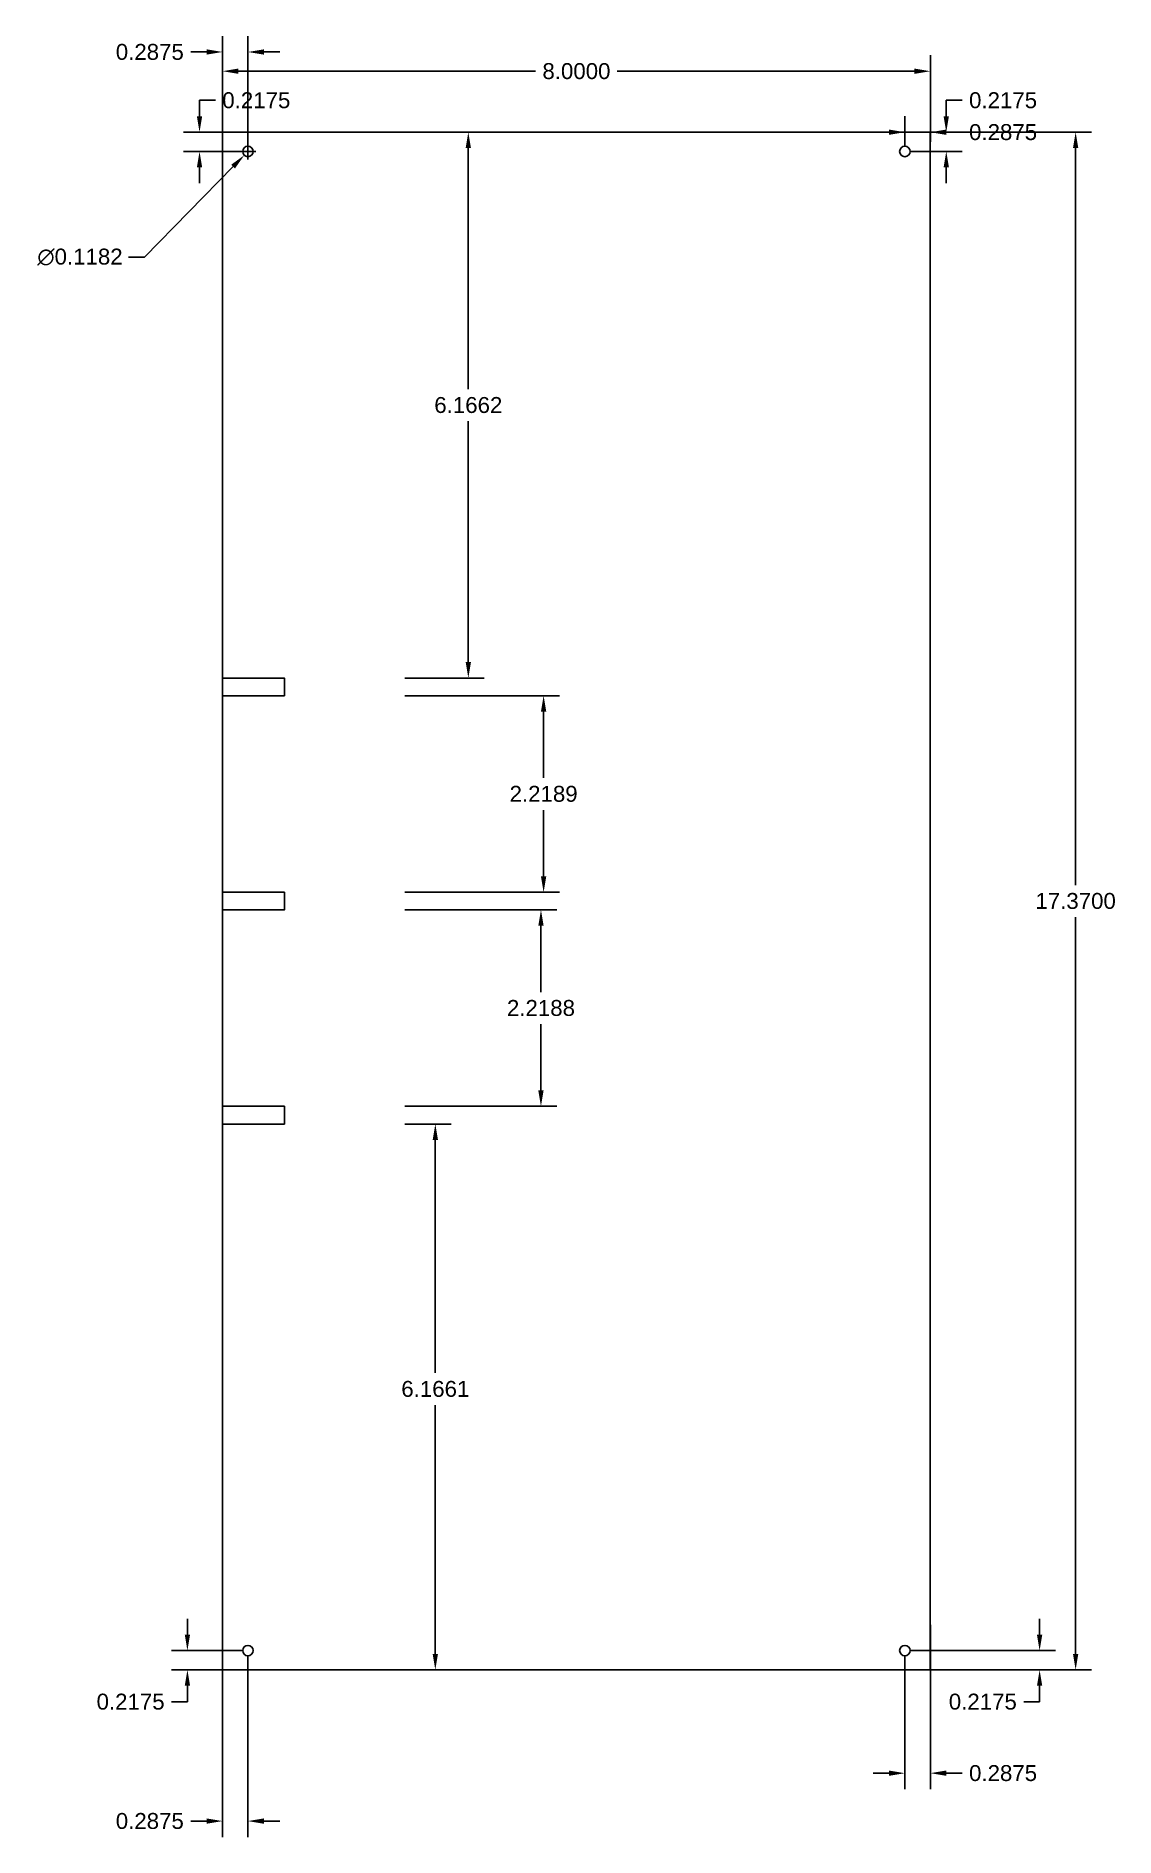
# Model space of a CAD drawing. Header units: inches. Extents: x 15.1 to 27.3, y 4.3 to 24.7.
import ezdxf

# ---------------------------------------------------------------- set-up
doc = ezdxf.new("R2010")
doc.units = ezdxf.units.IN
doc.header["$MEASUREMENT"] = 0
doc.layers.get('0').update_dxf_attribs({"color": 1})
doc.layers.add('dimensions', color=4, linetype='Continuous')
doc.styles.get("Standard").update_dxf_attribs({"font": 'Arial Regular.ttf'})
doc.dimstyles.get("Standard").update_dxf_attribs({"dimtxt": 0.18, "dimasz": 0.18, "dimexe": 0.18, "dimexo": 0.0625, "dimgap": 0.09, "dimtad": 0, "dimtih": 1, "dimtoh": 1, "dimdec": 4, "dimzin": 0, "dimdsep": 46, "dimtxsty": 'Standard', "dimcen": 0.09, "dimadec": 0, "dimazin": 0, "dimtfac": 1, "dimtdec": 4, "dimtofl": 0, "dimtmove": 0, "dimatfit": 3, "dimfxl": 1, "dimtolj": 1, "dimtzin": 0, "dimarcsym": 0})

# ---------------------------------------------------------------- blocks, each defined once
blk = doc.blocks.new('*D50')
at = {"layer": 'Defpoints', "color": 0, "transparency": 16777216}
for p in [(25.232, 24.295), (17.232, 23.606), (25.232, 23.606)]:
    blk.add_point(p, dxfattribs=at)
at = {"layer": 'dimensions', "color": 0, "lineweight": -2, "transparency": 16777216}
for p, q in [((17.232, 23.669), (17.232, 24.475)), ((25.232, 23.669), (25.232, 24.475)), ((17.412, 24.295), (20.77, 24.295)), ((25.052, 24.295), (21.694, 24.295))]:
    blk.add_line(p, q, dxfattribs=at)
at = {"layer": 'dimensions', "color": 0, "transparency": 16777216}
for points in [[(17.412, 24.325), (17.412, 24.265), (17.232, 24.295)], [(25.052, 24.325), (25.052, 24.265), (25.232, 24.295)]]:
    blk.add_solid(points, dxfattribs=at)
at = {"layer": 'dimensions', "color": 0, "transparency": 16777216, "insert": (21.232, 24.295), "char_height": 0.18, "attachment_point": 5}
blk.add_mtext('\\A1;8.0000', dxfattribs=at)
blk = doc.blocks.new('*D51')
at = {"layer": 'Defpoints', "color": 0, "transparency": 16777216}
for p in [(25.232, 23.606), (26.874, 23.606), (25.232, 6.236)]:
    blk.add_point(p, dxfattribs=at)
at = {"layer": 'dimensions', "color": 0, "lineweight": -2, "transparency": 16777216}
for p, q in [((25.294, 23.606), (27.054, 23.606)), ((26.874, 23.426), (26.874, 15.102)), ((26.874, 6.416), (26.874, 14.74)), ((25.294, 6.236), (27.054, 6.236))]:
    blk.add_line(p, q, dxfattribs=at)
at = {"layer": 'dimensions', "color": 0, "transparency": 16777216}
for points in [[(26.844, 23.426), (26.904, 23.426), (26.874, 23.606)], [(26.844, 6.416), (26.904, 6.416), (26.874, 6.236)]]:
    blk.add_solid(points, dxfattribs=at)
at = {"layer": 'dimensions', "color": 0, "transparency": 16777216, "insert": (26.874, 14.921), "char_height": 0.18, "attachment_point": 5}
blk.add_mtext('\\A1;17.3700', dxfattribs=at)
blk = doc.blocks.new('*D52')
at = {"layer": 'Defpoints', "color": 0, "transparency": 16777216}
for p in [(17.232, 24.512), (17.519, 23.389), (17.232, 22.482)]:
    blk.add_point(p, dxfattribs=at)
at = {"layer": 'dimensions', "color": 0, "lineweight": -2, "transparency": 16777216}
for p, q in [((17.232, 22.545), (17.232, 24.692)), ((17.519, 23.451), (17.519, 24.692)), ((17.052, 24.512), (16.872, 24.512)), ((17.699, 24.512), (17.879, 24.512))]:
    blk.add_line(p, q, dxfattribs=at)
at = {"layer": 'dimensions', "color": 0, "transparency": 16777216}
for points in [[(17.052, 24.542), (17.052, 24.482), (17.232, 24.512)], [(17.699, 24.542), (17.699, 24.482), (17.519, 24.512)]]:
    blk.add_solid(points, dxfattribs=at)
at = {"layer": 'dimensions', "color": 0, "transparency": 16777216, "insert": (16.41, 24.512), "char_height": 0.18, "attachment_point": 5}
blk.add_mtext('\\A1;0.2875', dxfattribs=at)
blk = doc.blocks.new('*D53')
at = {"layer": 'Defpoints', "color": 0, "transparency": 16777216}
for p in [(16.972, 23.606), (17.519, 23.606), (17.519, 23.389)]:
    blk.add_point(p, dxfattribs=at)
at = {"layer": 'dimensions', "color": 0, "lineweight": -2, "transparency": 16777216}
for p, q in [((16.972, 23.786), (16.972, 23.966)), ((16.972, 23.966), (17.152, 23.966)), ((17.457, 23.606), (16.792, 23.606)), ((17.457, 23.389), (16.792, 23.389)), ((16.972, 23.209), (16.972, 23.029))]:
    blk.add_line(p, q, dxfattribs=at)
at = {"layer": 'dimensions', "color": 0, "transparency": 16777216}
for points in [[(16.942, 23.786), (17.002, 23.786), (16.972, 23.606)], [(16.942, 23.209), (17.002, 23.209), (16.972, 23.389)]]:
    blk.add_solid(points, dxfattribs=at)
at = {"layer": 'dimensions', "color": 0, "transparency": 16777216, "insert": (17.614, 23.966), "char_height": 0.18, "attachment_point": 5}
blk.add_mtext('\\A1;0.2175', dxfattribs=at)
blk = doc.blocks.new('*D55')
at = {"layer": 'Defpoints', "color": 0, "transparency": 16777216}
for p in [(25.232, 23.606), (25.232, 23.436), (24.944, 23.389)]:
    blk.add_point(p, dxfattribs=at)
at = {"layer": 'dimensions', "color": 0, "lineweight": -2, "transparency": 16777216}
for p, q in [((24.764, 23.606), (24.584, 23.606)), ((24.944, 23.451), (24.944, 23.786)), ((25.232, 23.498), (25.232, 23.786)), ((25.412, 23.606), (25.592, 23.606))]:
    blk.add_line(p, q, dxfattribs=at)
at = {"layer": 'dimensions', "color": 0, "transparency": 16777216}
for points in [[(24.764, 23.636), (24.764, 23.576), (24.944, 23.606)], [(25.412, 23.636), (25.412, 23.576), (25.232, 23.606)]]:
    blk.add_solid(points, dxfattribs=at)
at = {"layer": 'dimensions', "color": 0, "transparency": 16777216, "insert": (26.054, 23.606), "char_height": 0.18, "attachment_point": 5}
blk.add_mtext('\\A1;0.2875', dxfattribs=at)
blk = doc.blocks.new('*D56')
at = {"layer": 'Defpoints', "color": 0, "transparency": 16777216}
for p in [(24.944, 23.606), (25.412, 23.606), (24.944, 23.389)]:
    blk.add_point(p, dxfattribs=at)
at = {"layer": 'dimensions', "color": 0, "lineweight": -2, "transparency": 16777216}
for p, q in [((25.412, 23.786), (25.412, 23.966)), ((25.412, 23.966), (25.592, 23.966)), ((25.007, 23.606), (25.592, 23.606)), ((25.007, 23.389), (25.592, 23.389)), ((25.412, 23.209), (25.412, 23.029))]:
    blk.add_line(p, q, dxfattribs=at)
at = {"layer": 'dimensions', "color": 0, "transparency": 16777216}
for points in [[(25.382, 23.786), (25.442, 23.786), (25.412, 23.606)], [(25.382, 23.209), (25.442, 23.209), (25.412, 23.389)]]:
    blk.add_solid(points, dxfattribs=at)
at = {"layer": 'dimensions', "color": 0, "transparency": 16777216, "insert": (26.054, 23.966), "char_height": 0.18, "attachment_point": 5}
blk.add_mtext('\\A1;0.2175', dxfattribs=at)
blk = doc.blocks.new('*D67')
at = {"layer": 'Defpoints', "color": 0, "transparency": 16777216}
for p in [(25.232, 6.806), (24.944, 6.454), (25.232, 5.069)]:
    blk.add_point(p, dxfattribs=at)
at = {"layer": 'dimensions', "color": 0, "lineweight": -2, "transparency": 16777216}
for p, q in [((25.232, 6.743), (25.232, 4.889)), ((24.944, 6.391), (24.944, 4.889)), ((24.764, 5.069), (24.584, 5.069)), ((25.412, 5.069), (25.592, 5.069))]:
    blk.add_line(p, q, dxfattribs=at)
at = {"layer": 'dimensions', "color": 0, "transparency": 16777216}
for points in [[(24.764, 5.099), (24.764, 5.039), (24.944, 5.069)], [(25.412, 5.099), (25.412, 5.039), (25.232, 5.069)]]:
    blk.add_solid(points, dxfattribs=at)
at = {"layer": 'dimensions', "color": 0, "transparency": 16777216, "insert": (26.054, 5.069), "char_height": 0.18, "attachment_point": 5}
blk.add_mtext('\\A1;0.2875', dxfattribs=at)
blk = doc.blocks.new('*D68')
at = {"layer": 'Defpoints', "color": 0, "transparency": 16777216}
for p in [(17.232, 6.701), (17.519, 6.454), (17.232, 4.528)]:
    blk.add_point(p, dxfattribs=at)
at = {"layer": 'dimensions', "color": 0, "lineweight": -2, "transparency": 16777216}
for p, q in [((17.232, 6.638), (17.232, 4.348)), ((17.519, 6.391), (17.519, 4.348)), ((17.052, 4.528), (16.872, 4.528)), ((17.699, 4.528), (17.879, 4.528))]:
    blk.add_line(p, q, dxfattribs=at)
at = {"layer": 'dimensions', "color": 0, "transparency": 16777216}
for points in [[(17.052, 4.558), (17.052, 4.498), (17.232, 4.528)], [(17.699, 4.558), (17.699, 4.498), (17.519, 4.528)]]:
    blk.add_solid(points, dxfattribs=at)
at = {"layer": 'dimensions', "color": 0, "transparency": 16777216, "insert": (16.41, 4.528), "char_height": 0.18, "attachment_point": 5}
blk.add_mtext('\\A1;0.2875', dxfattribs=at)
blk = doc.blocks.new('*D69')
at = {"layer": 'Defpoints', "color": 0, "transparency": 16777216}
for p in [(24.944, 6.454), (24.944, 6.236), (26.467, 6.236)]:
    blk.add_point(p, dxfattribs=at)
at = {"layer": 'dimensions', "color": 0, "lineweight": -2, "transparency": 16777216}
for p, q in [((26.467, 6.634), (26.467, 6.814)), ((25.007, 6.454), (26.647, 6.454)), ((25.007, 6.236), (26.647, 6.236)), ((26.467, 6.056), (26.467, 5.876)), ((26.467, 5.876), (26.287, 5.876))]:
    blk.add_line(p, q, dxfattribs=at)
at = {"layer": 'dimensions', "color": 0, "transparency": 16777216}
for points in [[(26.437, 6.634), (26.497, 6.634), (26.467, 6.454)], [(26.437, 6.056), (26.497, 6.056), (26.467, 6.236)]]:
    blk.add_solid(points, dxfattribs=at)
at = {"layer": 'dimensions', "color": 0, "transparency": 16777216, "insert": (25.825, 5.876), "char_height": 0.18, "attachment_point": 5}
blk.add_mtext('\\A1;0.2175', dxfattribs=at)
blk = doc.blocks.new('*D70')
at = {"layer": 'Defpoints', "color": 0, "transparency": 16777216}
for p in [(17.519, 6.454), (16.835, 6.236), (17.519, 6.236)]:
    blk.add_point(p, dxfattribs=at)
at = {"layer": 'dimensions', "color": 0, "lineweight": -2, "transparency": 16777216}
for p, q in [((16.835, 6.634), (16.835, 6.814)), ((17.457, 6.454), (16.655, 6.454)), ((17.457, 6.236), (16.655, 6.236)), ((16.835, 6.056), (16.835, 5.876)), ((16.835, 5.876), (16.655, 5.876))]:
    blk.add_line(p, q, dxfattribs=at)
at = {"layer": 'dimensions', "color": 0, "transparency": 16777216}
for points in [[(16.805, 6.634), (16.865, 6.634), (16.835, 6.454)], [(16.805, 6.056), (16.865, 6.056), (16.835, 6.236)]]:
    blk.add_solid(points, dxfattribs=at)
at = {"layer": 'dimensions', "color": 0, "transparency": 16777216, "insert": (16.193, 5.876), "char_height": 0.18, "attachment_point": 5}
blk.add_mtext('\\A1;0.2175', dxfattribs=at)
blk = doc.blocks.new('*D74')
at = {"layer": 'Defpoints', "color": 0, "transparency": 16777216}
for p in [(19.232, 17.24), (19.232, 15.021), (20.861, 15.021)]:
    blk.add_point(p, dxfattribs=at)
at = {"layer": 'dimensions', "color": 0, "lineweight": -2, "transparency": 16777216}
for p, q in [((19.294, 17.24), (21.041, 17.24)), ((20.861, 17.06), (20.861, 16.312)), ((20.861, 15.201), (20.861, 15.949)), ((19.294, 15.021), (21.041, 15.021))]:
    blk.add_line(p, q, dxfattribs=at)
at = {"layer": 'dimensions', "color": 0, "transparency": 16777216}
for points in [[(20.831, 17.06), (20.891, 17.06), (20.861, 17.24)], [(20.831, 15.201), (20.891, 15.201), (20.861, 15.021)]]:
    blk.add_solid(points, dxfattribs=at)
at = {"layer": 'dimensions', "color": 0, "transparency": 16777216, "insert": (20.861, 16.131), "char_height": 0.18, "attachment_point": 5}
blk.add_mtext('\\A1;2.2189', dxfattribs=at)
blk = doc.blocks.new('*D75')
at = {"layer": 'Defpoints', "color": 0, "transparency": 16777216}
for p in [(19.232, 14.821), (19.232, 12.602), (20.831, 12.602)]:
    blk.add_point(p, dxfattribs=at)
at = {"layer": 'dimensions', "color": 0, "lineweight": -2, "transparency": 16777216}
for p, q in [((19.294, 14.821), (21.011, 14.821)), ((20.831, 14.641), (20.831, 13.893)), ((20.831, 12.782), (20.831, 13.53)), ((19.294, 12.602), (21.011, 12.602))]:
    blk.add_line(p, q, dxfattribs=at)
at = {"layer": 'dimensions', "color": 0, "transparency": 16777216}
for points in [[(20.801, 14.641), (20.861, 14.641), (20.831, 14.821)], [(20.801, 12.782), (20.861, 12.782), (20.831, 12.602)]]:
    blk.add_solid(points, dxfattribs=at)
at = {"layer": 'dimensions', "color": 0, "transparency": 16777216, "insert": (20.831, 13.712), "char_height": 0.18, "attachment_point": 5}
blk.add_mtext('\\A1;2.2188', dxfattribs=at)
blk = doc.blocks.new('*D76')
at = {"layer": 'Defpoints', "color": 0, "transparency": 16777216}
for p in [(19.232, 12.402), (19.232, 6.236), (19.637, 6.236)]:
    blk.add_point(p, dxfattribs=at)
at = {"layer": 'dimensions', "color": 0, "lineweight": -2, "transparency": 16777216}
for p, q in [((19.294, 12.402), (19.817, 12.402)), ((19.637, 12.222), (19.637, 9.591)), ((19.637, 6.416), (19.637, 9.228)), ((19.294, 6.236), (19.817, 6.236))]:
    blk.add_line(p, q, dxfattribs=at)
at = {"layer": 'dimensions', "color": 0, "transparency": 16777216}
for points in [[(19.607, 12.222), (19.667, 12.222), (19.637, 12.402)], [(19.607, 6.416), (19.667, 6.416), (19.637, 6.236)]]:
    blk.add_solid(points, dxfattribs=at)
at = {"layer": 'dimensions', "color": 0, "transparency": 16777216, "insert": (19.637, 9.409), "char_height": 0.18, "attachment_point": 5}
blk.add_mtext('\\A1;6.1661', dxfattribs=at)
blk = doc.blocks.new('*D77')
at = {"layer": 'Defpoints', "color": 0, "transparency": 16777216}
for p in [(19.232, 23.606), (20.01, 23.606), (19.232, 17.44)]:
    blk.add_point(p, dxfattribs=at)
at = {"layer": 'dimensions', "color": 0, "lineweight": -2, "transparency": 16777216}
for p, q in [((19.294, 23.606), (20.19, 23.606)), ((20.01, 23.426), (20.01, 20.704)), ((20.01, 17.62), (20.01, 20.342)), ((19.294, 17.44), (20.19, 17.44))]:
    blk.add_line(p, q, dxfattribs=at)
at = {"layer": 'dimensions', "color": 0, "transparency": 16777216}
for points in [[(19.98, 23.426), (20.04, 23.426), (20.01, 23.606)], [(19.98, 17.62), (20.04, 17.62), (20.01, 17.44)]]:
    blk.add_solid(points, dxfattribs=at)
at = {"layer": 'dimensions', "color": 0, "transparency": 16777216, "insert": (20.01, 20.523), "char_height": 0.18, "attachment_point": 5}
blk.add_mtext('\\A1;6.1662', dxfattribs=at)
blk = doc.blocks.new('*D78')
at = {"layer": 'Defpoints', "color": 0, "transparency": 16777216}
for p in [(17.561, 23.431), (17.478, 23.346)]:
    blk.add_point(p, dxfattribs=at)
at = {"layer": 'dimensions', "color": 0, "lineweight": -2, "transparency": 16777216}
for p, q in [((17.519, 23.299), (17.519, 23.479)), ((16.351, 22.195), (17.352, 23.218)), ((17.429, 23.389), (17.609, 23.389)), ((16.171, 22.195), (16.351, 22.195))]:
    blk.add_line(p, q, dxfattribs=at)
at = {"layer": 'dimensions', "color": 0, "transparency": 16777216}
blk.add_solid([(17.331, 23.239), (17.373, 23.197), (17.478, 23.346)], dxfattribs=at)
at = {"layer": 'dimensions', "color": 0, "transparency": 16777216, "insert": (15.621, 22.195), "char_height": 0.18, "attachment_point": 5}
blk.add_mtext('\\A1;∅0.1182', dxfattribs=at)

msp = doc.modelspace()

# ---------------------------------------------------------------- linework, layer by layer
for points in [[(17.23188, 6.23615), (25.23188, 6.23615), (25.23188, 23.60615), (17.23188, 23.60615)], [(17.23188, 17.23999), (17.93188, 17.23999), (17.93188, 17.43999), (17.23188, 17.43999)], [(17.23188, 14.82112), (17.93188, 14.82112), (17.93188, 15.02112), (17.23188, 15.02112)], [(17.23188, 12.40229), (17.93188, 12.40229), (17.93188, 12.60229), (17.23188, 12.60229)]]:
    msp.add_lwpolyline(points, close=True)
for centre in [(17.51933, 23.38865), (24.94439, 23.38865), (17.51938, 6.45364), (24.94435, 6.4537)]:
    msp.add_circle(centre, 0.0591)

# ---------------------------------------------------------------- dimensions: what is measured, and where the dimension line sits
at = {"layer": 'dimensions'}
for base, p1, p2, picture, middle in [((17.231876, 24.512454), (17.519334, 23.38865), (17.231876, 22.48235), '*D52', (16.409843, 24.512454)), ((25.23188, 24.29499), (17.23188, 23.60615), (25.23188, 23.60615), '*D50', (21.23188, 24.29499)), ((25.23188, 23.60615), (24.94439, 23.38865), (25.23188, 23.43585), '*D55', (26.05391, 23.60615)), ((25.23188, 5.06913), (24.94435, 6.4537), (25.23188, 6.80559), '*D67', (26.05391, 5.06913)), ((17.23188, 4.52838), (17.51938, 6.45364), (17.23188, 6.70094), '*D68', (16.40984, 4.52838))]:
    dim = msp.add_linear_dim(base=base, p1=p1, p2=p2, dimstyle='Standard', dxfattribs=at)
    dim.commit()
    dim.dimension.update_dxf_attribs({"geometry": picture, "text_midpoint": middle})
for base, p1, p2, picture, middle in [((16.97232, 23.60615), (17.51933, 23.38865), (17.51933, 23.60615), '*D53', (17.61435, 23.96615)), ((25.41188, 23.60615), (24.94439, 23.38865), (24.94439, 23.60615), '*D56', (26.05391, 23.96615)), ((26.87447, 23.60615), (25.23188, 6.23615), (25.23188, 23.60615), '*D51', (26.87447, 14.92115)), ((20.86095, 15.02112), (19.23188, 17.23999), (19.23188, 15.02112), '*D74', (20.86095, 16.13056)), ((20.83091, 12.60229), (19.23188, 14.82112), (19.23188, 12.60229), '*D75', (20.83091, 13.71171)), ((16.83522, 6.23615), (17.51938, 6.45364), (17.51938, 6.23615), '*D70', (16.19319, 5.87615)), ((26.466595, 6.236154), (24.944352, 6.453699), (24.944352, 6.236154), '*D69', (25.824562, 5.876154))]:
    dim = msp.add_linear_dim(base=base, p1=p1, p2=p2, angle=90, dimstyle='Standard', dxfattribs=at)
    dim.commit()
    dim.dimension.update_dxf_attribs({"geometry": picture, "text_midpoint": middle})
for base, p1, p2, picture, middle in [((20.0101, 23.60615), (19.23188, 17.43999), (19.23188, 23.60615), '*D77', (20.0101, 20.52307)), ((19.63659, 6.23615), (19.23188, 12.40229), (19.23188, 6.23615), '*D76', (19.63659, 9.40946))]:
    dim = msp.add_linear_dim(base=base, p1=p1, p2=p2, angle=90, dimstyle='Standard', dxfattribs=at)
    dim.commit()
    dim.dimension.update_dxf_attribs({"geometry": picture, "text_midpoint": middle, "dimtype": 160})
dim = msp.add_diameter_dim_2p(p1=(17.56069, 23.43087), p2=(17.47798, 23.34643), dimstyle='Standard', dxfattribs=at)
dim.commit()
dim.dimension.update_dxf_attribs({"geometry": '*D78', "text_midpoint": (15.62143, 22.1954), "dimtype": 163})

doc.saveas('drawing.dxf')
